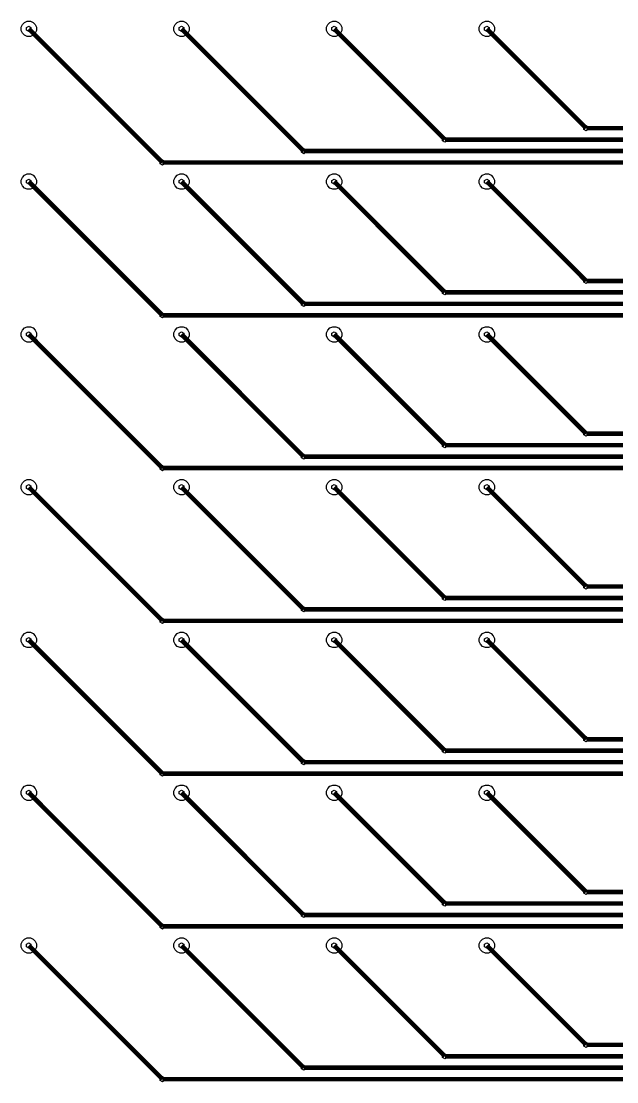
# Model space of a CAD drawing. Extents: x -21730 to 22170, y -18094 to 18606.
# Drawn here: x 265 to 655, y -3583 to -2889 of the extents above; entities that cross this region are included whole.
import ezdxf

# ---------------------------------------------------------------- set-up
doc = ezdxf.new("R2010")
doc.units = 0
doc.layers.add('L0D0_0', color=1, linetype='CONTINUOUS')

# ---------------------------------------------------------------- blocks, each defined once
blk = doc.blocks.new('LGA400C100P20X20_2000X2000X0_1')
at = {"layer": 'L0D0_0'}
for points in [[(0.49, 4.45), (0.472, 4.458), (0.458, 4.472), (0.45, 4.49), (0.45, 4.51), (0.458, 4.528), (0.472, 4.542), (0.49, 4.55), (0.51, 4.55), (0.528, 4.542), (0.542, 4.528), (0.55, 4.51), (0.55, 4.49), (0.542, 4.472), (0.528, 4.458), (0.51, 4.45)], [(1.49, 4.45), (1.472, 4.458), (1.458, 4.472), (1.45, 4.49), (1.45, 4.51), (1.458, 4.528), (1.472, 4.542), (1.49, 4.55), (1.51, 4.55), (1.528, 4.542), (1.542, 4.528), (1.55, 4.51), (1.55, 4.49), (1.542, 4.472), (1.528, 4.458), (1.51, 4.45)], [(2.49, 4.45), (2.472, 4.458), (2.458, 4.472), (2.45, 4.49), (2.45, 4.51), (2.458, 4.528), (2.472, 4.542), (2.49, 4.55), (2.51, 4.55), (2.528, 4.542), (2.542, 4.528), (2.55, 4.51), (2.55, 4.49), (2.542, 4.472), (2.528, 4.458), (2.51, 4.45)], [(3.49, 4.45), (3.472, 4.458), (3.458, 4.472), (3.45, 4.49), (3.45, 4.51), (3.458, 4.528), (3.472, 4.542), (3.49, 4.55), (3.51, 4.55), (3.528, 4.542), (3.542, 4.528), (3.55, 4.51), (3.55, 4.49), (3.542, 4.472), (3.528, 4.458), (3.51, 4.45)], [(0.49, 3.45), (0.472, 3.458), (0.458, 3.472), (0.45, 3.49), (0.45, 3.51), (0.458, 3.528), (0.472, 3.542), (0.49, 3.55), (0.51, 3.55), (0.528, 3.542), (0.542, 3.528), (0.55, 3.51), (0.55, 3.49), (0.542, 3.472), (0.528, 3.458), (0.51, 3.45)], [(1.49, 3.45), (1.472, 3.458), (1.458, 3.472), (1.45, 3.49), (1.45, 3.51), (1.458, 3.528), (1.472, 3.542), (1.49, 3.55), (1.51, 3.55), (1.528, 3.542), (1.542, 3.528), (1.55, 3.51), (1.55, 3.49), (1.542, 3.472), (1.528, 3.458), (1.51, 3.45)], [(2.49, 3.45), (2.472, 3.458), (2.458, 3.472), (2.45, 3.49), (2.45, 3.51), (2.458, 3.528), (2.472, 3.542), (2.49, 3.55), (2.51, 3.55), (2.528, 3.542), (2.542, 3.528), (2.55, 3.51), (2.55, 3.49), (2.542, 3.472), (2.528, 3.458), (2.51, 3.45)], [(3.49, 3.45), (3.472, 3.458), (3.458, 3.472), (3.45, 3.49), (3.45, 3.51), (3.458, 3.528), (3.472, 3.542), (3.49, 3.55), (3.51, 3.55), (3.528, 3.542), (3.542, 3.528), (3.55, 3.51), (3.55, 3.49), (3.542, 3.472), (3.528, 3.458), (3.51, 3.45)], [(0.49, 2.45), (0.472, 2.458), (0.458, 2.472), (0.45, 2.49), (0.45, 2.51), (0.458, 2.528), (0.472, 2.542), (0.49, 2.55), (0.51, 2.55), (0.528, 2.542), (0.542, 2.528), (0.55, 2.51), (0.55, 2.49), (0.542, 2.472), (0.528, 2.458), (0.51, 2.45)], [(1.49, 2.45), (1.472, 2.458), (1.458, 2.472), (1.45, 2.49), (1.45, 2.51), (1.458, 2.528), (1.472, 2.542), (1.49, 2.55), (1.51, 2.55), (1.528, 2.542), (1.542, 2.528), (1.55, 2.51), (1.55, 2.49), (1.542, 2.472), (1.528, 2.458), (1.51, 2.45)], [(2.49, 2.45), (2.472, 2.458), (2.458, 2.472), (2.45, 2.49), (2.45, 2.51), (2.458, 2.528), (2.472, 2.542), (2.49, 2.55), (2.51, 2.55), (2.528, 2.542), (2.542, 2.528), (2.55, 2.51), (2.55, 2.49), (2.542, 2.472), (2.528, 2.458), (2.51, 2.45)], [(3.49, 2.45), (3.472, 2.458), (3.458, 2.472), (3.45, 2.49), (3.45, 2.51), (3.458, 2.528), (3.472, 2.542), (3.49, 2.55), (3.51, 2.55), (3.528, 2.542), (3.542, 2.528), (3.55, 2.51), (3.55, 2.49), (3.542, 2.472), (3.528, 2.458), (3.51, 2.45)], [(0.49, 1.45), (0.472, 1.458), (0.458, 1.472), (0.45, 1.49), (0.45, 1.51), (0.458, 1.528), (0.472, 1.542), (0.49, 1.55), (0.51, 1.55), (0.528, 1.542), (0.542, 1.528), (0.55, 1.51), (0.55, 1.49), (0.542, 1.472), (0.528, 1.458), (0.51, 1.45)], [(1.49, 1.45), (1.472, 1.458), (1.458, 1.472), (1.45, 1.49), (1.45, 1.51), (1.458, 1.528), (1.472, 1.542), (1.49, 1.55), (1.51, 1.55), (1.528, 1.542), (1.542, 1.528), (1.55, 1.51), (1.55, 1.49), (1.542, 1.472), (1.528, 1.458), (1.51, 1.45)], [(2.49, 1.45), (2.472, 1.458), (2.458, 1.472), (2.45, 1.49), (2.45, 1.51), (2.458, 1.528), (2.472, 1.542), (2.49, 1.55), (2.51, 1.55), (2.528, 1.542), (2.542, 1.528), (2.55, 1.51), (2.55, 1.49), (2.542, 1.472), (2.528, 1.458), (2.51, 1.45)], [(3.49, 1.45), (3.472, 1.458), (3.458, 1.472), (3.45, 1.49), (3.45, 1.51), (3.458, 1.528), (3.472, 1.542), (3.49, 1.55), (3.51, 1.55), (3.528, 1.542), (3.542, 1.528), (3.55, 1.51), (3.55, 1.49), (3.542, 1.472), (3.528, 1.458), (3.51, 1.45)], [(0.49, 0.45), (0.472, 0.458), (0.458, 0.472), (0.45, 0.49), (0.45, 0.51), (0.458, 0.528), (0.472, 0.542), (0.49, 0.55), (0.51, 0.55), (0.528, 0.542), (0.542, 0.528), (0.55, 0.51), (0.55, 0.49), (0.542, 0.472), (0.528, 0.458), (0.51, 0.45)], [(1.49, 0.45), (1.472, 0.458), (1.458, 0.472), (1.45, 0.49), (1.45, 0.51), (1.458, 0.528), (1.472, 0.542), (1.49, 0.55), (1.51, 0.55), (1.528, 0.542), (1.542, 0.528), (1.55, 0.51), (1.55, 0.49), (1.542, 0.472), (1.528, 0.458), (1.51, 0.45)], [(2.49, 0.45), (2.472, 0.458), (2.458, 0.472), (2.45, 0.49), (2.45, 0.51), (2.458, 0.528), (2.472, 0.542), (2.49, 0.55), (2.51, 0.55), (2.528, 0.542), (2.542, 0.528), (2.55, 0.51), (2.55, 0.49), (2.542, 0.472), (2.528, 0.458), (2.51, 0.45)], [(3.49, 0.45), (3.472, 0.458), (3.458, 0.472), (3.45, 0.49), (3.45, 0.51), (3.458, 0.528), (3.472, 0.542), (3.49, 0.55), (3.51, 0.55), (3.528, 0.542), (3.542, 0.528), (3.55, 0.51), (3.55, 0.49), (3.542, 0.472), (3.528, 0.458), (3.51, 0.45)], [(0.49, -0.55), (0.472, -0.542), (0.458, -0.528), (0.45, -0.51), (0.45, -0.49), (0.458, -0.472), (0.472, -0.458), (0.49, -0.45), (0.51, -0.45), (0.528, -0.458), (0.542, -0.472), (0.55, -0.49), (0.55, -0.51), (0.542, -0.528), (0.528, -0.542), (0.51, -0.55)], [(1.49, -0.55), (1.472, -0.542), (1.458, -0.528), (1.45, -0.51), (1.45, -0.49), (1.458, -0.472), (1.472, -0.458), (1.49, -0.45), (1.51, -0.45), (1.528, -0.458), (1.542, -0.472), (1.55, -0.49), (1.55, -0.51), (1.542, -0.528), (1.528, -0.542), (1.51, -0.55)], [(2.49, -0.55), (2.472, -0.542), (2.458, -0.528), (2.45, -0.51), (2.45, -0.49), (2.458, -0.472), (2.472, -0.458), (2.49, -0.45), (2.51, -0.45), (2.528, -0.458), (2.542, -0.472), (2.55, -0.49), (2.55, -0.51), (2.542, -0.528), (2.528, -0.542), (2.51, -0.55)], [(3.49, -0.55), (3.472, -0.542), (3.458, -0.528), (3.45, -0.51), (3.45, -0.49), (3.458, -0.472), (3.472, -0.458), (3.49, -0.45), (3.51, -0.45), (3.528, -0.458), (3.542, -0.472), (3.55, -0.49), (3.55, -0.51), (3.542, -0.528), (3.528, -0.542), (3.51, -0.55)], [(0.49, -1.55), (0.472, -1.542), (0.458, -1.528), (0.45, -1.51), (0.45, -1.49), (0.458, -1.472), (0.472, -1.458), (0.49, -1.45), (0.51, -1.45), (0.528, -1.458), (0.542, -1.472), (0.55, -1.49), (0.55, -1.51), (0.542, -1.528), (0.528, -1.542), (0.51, -1.55)], [(1.49, -1.55), (1.472, -1.542), (1.458, -1.528), (1.45, -1.51), (1.45, -1.49), (1.458, -1.472), (1.472, -1.458), (1.49, -1.45), (1.51, -1.45), (1.528, -1.458), (1.542, -1.472), (1.55, -1.49), (1.55, -1.51), (1.542, -1.528), (1.528, -1.542), (1.51, -1.55)], [(2.49, -1.55), (2.472, -1.542), (2.458, -1.528), (2.45, -1.51), (2.45, -1.49), (2.458, -1.472), (2.472, -1.458), (2.49, -1.45), (2.51, -1.45), (2.528, -1.458), (2.542, -1.472), (2.55, -1.49), (2.55, -1.51), (2.542, -1.528), (2.528, -1.542), (2.51, -1.55)], [(3.49, -1.55), (3.472, -1.542), (3.458, -1.528), (3.45, -1.51), (3.45, -1.49), (3.458, -1.472), (3.472, -1.458), (3.49, -1.45), (3.51, -1.45), (3.528, -1.458), (3.542, -1.472), (3.55, -1.49), (3.55, -1.51), (3.542, -1.528), (3.528, -1.542), (3.51, -1.55)]]:
    blk.add_lwpolyline(points, close=True, dxfattribs=at)

msp = doc.modelspace()

# ---------------------------------------------------------------- linework, layer by layer
at = {"layer": 'L0D0_0'}
for points in [[(270, -2895.7), (268.5, -2894.8), (268.5, -2893.2), (270, -2892.3), (271.4, -2893.2), (271.4, -2894.8)], [(370, -2895.7), (368.5, -2894.8), (368.5, -2893.2), (370, -2892.3), (371.4, -2893.2), (371.4, -2894.8)], [(470, -2895.7), (468.5, -2894.8), (468.5, -2893.2), (470, -2892.3), (471.4, -2893.2), (471.4, -2894.8)], [(570, -2895.7), (568.5, -2894.8), (568.5, -2893.2), (570, -2892.3), (571.4, -2893.2), (571.4, -2894.8)], [(635, -2960.7), (633.5, -2959.8), (633.5, -2958.2), (635, -2957.3), (636.4, -2958.2), (636.4, -2959.8)], [(635, -2960.7), (633.5, -2959.8), (633.5, -2958.2), (635, -2957.3), (636.4, -2958.2), (636.4, -2959.8)], [(542.5, -2968.2), (541, -2967.3), (541, -2965.7), (542.5, -2964.8), (543.9, -2965.7), (543.9, -2967.3)], [(542.5, -2968.2), (541, -2967.3), (541, -2965.7), (542.5, -2964.8), (543.9, -2965.7), (543.9, -2967.3)], [(450, -2975.7), (448.5, -2974.8), (448.5, -2973.2), (450, -2972.3), (451.4, -2973.2), (451.4, -2974.8)], [(450, -2975.7), (448.5, -2974.8), (448.5, -2973.2), (450, -2972.3), (451.4, -2973.2), (451.4, -2974.8)], [(357.5, -2983.2), (356, -2982.3), (356, -2980.7), (357.5, -2979.8), (358.9, -2980.7), (358.9, -2982.3)], [(357.5, -2983.2), (356, -2982.3), (356, -2980.7), (357.5, -2979.8), (358.9, -2980.7), (358.9, -2982.3)], [(270, -2995.7), (268.5, -2994.8), (268.5, -2993.2), (270, -2992.3), (271.4, -2993.2), (271.4, -2994.8)], [(370, -2995.7), (368.5, -2994.8), (368.5, -2993.2), (370, -2992.3), (371.4, -2993.2), (371.4, -2994.8)], [(470, -2995.7), (468.5, -2994.8), (468.5, -2993.2), (470, -2992.3), (471.4, -2993.2), (471.4, -2994.8)], [(570, -2995.7), (568.5, -2994.8), (568.5, -2993.2), (570, -2992.3), (571.4, -2993.2), (571.4, -2994.8)], [(635, -3060.7), (633.5, -3059.8), (633.5, -3058.2), (635, -3057.3), (636.4, -3058.2), (636.4, -3059.8)], [(635, -3060.7), (633.5, -3059.8), (633.5, -3058.2), (635, -3057.3), (636.4, -3058.2), (636.4, -3059.8)], [(542.5, -3068.2), (541, -3067.3), (541, -3065.7), (542.5, -3064.8), (543.9, -3065.7), (543.9, -3067.3)], [(542.5, -3068.2), (541, -3067.3), (541, -3065.7), (542.5, -3064.8), (543.9, -3065.7), (543.9, -3067.3)], [(450, -3075.7), (448.5, -3074.8), (448.5, -3073.2), (450, -3072.3), (451.4, -3073.2), (451.4, -3074.8)], [(450, -3075.7), (448.5, -3074.8), (448.5, -3073.2), (450, -3072.3), (451.4, -3073.2), (451.4, -3074.8)], [(357.5, -3083.2), (356, -3082.3), (356, -3080.7), (357.5, -3079.8), (358.9, -3080.7), (358.9, -3082.3)], [(357.5, -3083.2), (356, -3082.3), (356, -3080.7), (357.5, -3079.8), (358.9, -3080.7), (358.9, -3082.3)], [(270, -3095.7), (268.5, -3094.8), (268.5, -3093.2), (270, -3092.3), (271.4, -3093.2), (271.4, -3094.8)], [(370, -3095.7), (368.5, -3094.8), (368.5, -3093.2), (370, -3092.3), (371.4, -3093.2), (371.4, -3094.8)], [(470, -3095.7), (468.5, -3094.8), (468.5, -3093.2), (470, -3092.3), (471.4, -3093.2), (471.4, -3094.8)], [(570, -3095.7), (568.5, -3094.8), (568.5, -3093.2), (570, -3092.3), (571.4, -3093.2), (571.4, -3094.8)], [(635, -3160.7), (633.5, -3159.8), (633.5, -3158.2), (635, -3157.3), (636.4, -3158.2), (636.4, -3159.8)], [(635, -3160.7), (633.5, -3159.8), (633.5, -3158.2), (635, -3157.3), (636.4, -3158.2), (636.4, -3159.8)], [(542.5, -3168.2), (541, -3167.3), (541, -3165.7), (542.5, -3164.8), (543.9, -3165.7), (543.9, -3167.3)], [(542.5, -3168.2), (541, -3167.3), (541, -3165.7), (542.5, -3164.8), (543.9, -3165.7), (543.9, -3167.3)], [(450, -3175.7), (448.5, -3174.8), (448.5, -3173.2), (450, -3172.3), (451.4, -3173.2), (451.4, -3174.8)], [(450, -3175.7), (448.5, -3174.8), (448.5, -3173.2), (450, -3172.3), (451.4, -3173.2), (451.4, -3174.8)], [(357.5, -3183.2), (356, -3182.3), (356, -3180.7), (357.5, -3179.8), (358.9, -3180.7), (358.9, -3182.3)], [(357.5, -3183.2), (356, -3182.3), (356, -3180.7), (357.5, -3179.8), (358.9, -3180.7), (358.9, -3182.3)], [(270, -3195.7), (268.5, -3194.8), (268.5, -3193.2), (270, -3192.3), (271.4, -3193.2), (271.4, -3194.8)], [(370, -3195.7), (368.5, -3194.8), (368.5, -3193.2), (370, -3192.3), (371.4, -3193.2), (371.4, -3194.8)], [(470, -3195.7), (468.5, -3194.8), (468.5, -3193.2), (470, -3192.3), (471.4, -3193.2), (471.4, -3194.8)], [(570, -3195.7), (568.5, -3194.8), (568.5, -3193.2), (570, -3192.3), (571.4, -3193.2), (571.4, -3194.8)], [(635, -3260.7), (633.5, -3259.8), (633.5, -3258.2), (635, -3257.3), (636.4, -3258.2), (636.4, -3259.8)], [(635, -3260.7), (633.5, -3259.8), (633.5, -3258.2), (635, -3257.3), (636.4, -3258.2), (636.4, -3259.8)], [(542.5, -3268.2), (541, -3267.3), (541, -3265.7), (542.5, -3264.8), (543.9, -3265.7), (543.9, -3267.3)], [(542.5, -3268.2), (541, -3267.3), (541, -3265.7), (542.5, -3264.8), (543.9, -3265.7), (543.9, -3267.3)], [(450, -3275.7), (448.5, -3274.8), (448.5, -3273.2), (450, -3272.3), (451.4, -3273.2), (451.4, -3274.8)], [(450, -3275.7), (448.5, -3274.8), (448.5, -3273.2), (450, -3272.3), (451.4, -3273.2), (451.4, -3274.8)], [(357.5, -3283.2), (356, -3282.3), (356, -3280.7), (357.5, -3279.8), (358.9, -3280.7), (358.9, -3282.3)], [(357.5, -3283.2), (356, -3282.3), (356, -3280.7), (357.5, -3279.8), (358.9, -3280.7), (358.9, -3282.3)], [(270, -3295.7), (268.5, -3294.8), (268.5, -3293.2), (270, -3292.3), (271.4, -3293.2), (271.4, -3294.8)], [(370, -3295.7), (368.5, -3294.8), (368.5, -3293.2), (370, -3292.3), (371.4, -3293.2), (371.4, -3294.8)], [(470, -3295.7), (468.5, -3294.8), (468.5, -3293.2), (470, -3292.3), (471.4, -3293.2), (471.4, -3294.8)], [(570, -3295.7), (568.5, -3294.8), (568.5, -3293.2), (570, -3292.3), (571.4, -3293.2), (571.4, -3294.8)], [(635, -3360.7), (633.5, -3359.8), (633.5, -3358.2), (635, -3357.3), (636.4, -3358.2), (636.4, -3359.8)], [(635, -3360.7), (633.5, -3359.8), (633.5, -3358.2), (635, -3357.3), (636.4, -3358.2), (636.4, -3359.8)], [(542.5, -3368.2), (541, -3367.3), (541, -3365.7), (542.5, -3364.8), (543.9, -3365.7), (543.9, -3367.3)], [(542.5, -3368.2), (541, -3367.3), (541, -3365.7), (542.5, -3364.8), (543.9, -3365.7), (543.9, -3367.3)], [(450, -3375.7), (448.5, -3374.8), (448.5, -3373.2), (450, -3372.3), (451.4, -3373.2), (451.4, -3374.8)], [(450, -3375.7), (448.5, -3374.8), (448.5, -3373.2), (450, -3372.3), (451.4, -3373.2), (451.4, -3374.8)], [(357.5, -3383.2), (356, -3382.3), (356, -3380.7), (357.5, -3379.8), (358.9, -3380.7), (358.9, -3382.3)], [(357.5, -3383.2), (356, -3382.3), (356, -3380.7), (357.5, -3379.8), (358.9, -3380.7), (358.9, -3382.3)], [(270, -3395.7), (268.5, -3394.8), (268.5, -3393.2), (270, -3392.3), (271.4, -3393.2), (271.4, -3394.8)], [(370, -3395.7), (368.5, -3394.8), (368.5, -3393.2), (370, -3392.3), (371.4, -3393.2), (371.4, -3394.8)], [(470, -3395.7), (468.5, -3394.8), (468.5, -3393.2), (470, -3392.3), (471.4, -3393.2), (471.4, -3394.8)], [(570, -3395.7), (568.5, -3394.8), (568.5, -3393.2), (570, -3392.3), (571.4, -3393.2), (571.4, -3394.8)], [(635, -3460.7), (633.5, -3459.8), (633.5, -3458.2), (635, -3457.3), (636.4, -3458.2), (636.4, -3459.8)], [(635, -3460.7), (633.5, -3459.8), (633.5, -3458.2), (635, -3457.3), (636.4, -3458.2), (636.4, -3459.8)], [(542.5, -3468.2), (541, -3467.3), (541, -3465.7), (542.5, -3464.8), (543.9, -3465.7), (543.9, -3467.3)], [(542.5, -3468.2), (541, -3467.3), (541, -3465.7), (542.5, -3464.8), (543.9, -3465.7), (543.9, -3467.3)], [(450, -3475.7), (448.5, -3474.8), (448.5, -3473.2), (450, -3472.3), (451.4, -3473.2), (451.4, -3474.8)], [(450, -3475.7), (448.5, -3474.8), (448.5, -3473.2), (450, -3472.3), (451.4, -3473.2), (451.4, -3474.8)], [(357.5, -3483.2), (356, -3482.3), (356, -3480.7), (357.5, -3479.8), (358.9, -3480.7), (358.9, -3482.3)], [(357.5, -3483.2), (356, -3482.3), (356, -3480.7), (357.5, -3479.8), (358.9, -3480.7), (358.9, -3482.3)], [(270, -3495.7), (268.5, -3494.8), (268.5, -3493.2), (270, -3492.3), (271.4, -3493.2), (271.4, -3494.8)], [(370, -3495.7), (368.5, -3494.8), (368.5, -3493.2), (370, -3492.3), (371.4, -3493.2), (371.4, -3494.8)], [(470, -3495.7), (468.5, -3494.8), (468.5, -3493.2), (470, -3492.3), (471.4, -3493.2), (471.4, -3494.8)], [(570, -3495.7), (568.5, -3494.8), (568.5, -3493.2), (570, -3492.3), (571.4, -3493.2), (571.4, -3494.8)], [(635, -3560.7), (633.5, -3559.8), (633.5, -3558.2), (635, -3557.3), (636.4, -3558.2), (636.4, -3559.8)], [(635, -3560.7), (633.5, -3559.8), (633.5, -3558.2), (635, -3557.3), (636.4, -3558.2), (636.4, -3559.8)], [(542.5, -3568.2), (541, -3567.3), (541, -3565.7), (542.5, -3564.8), (543.9, -3565.7), (543.9, -3567.3)], [(542.5, -3568.2), (541, -3567.3), (541, -3565.7), (542.5, -3564.8), (543.9, -3565.7), (543.9, -3567.3)], [(450, -3575.7), (448.5, -3574.8), (448.5, -3573.2), (450, -3572.3), (451.4, -3573.2), (451.4, -3574.8)], [(450, -3575.7), (448.5, -3574.8), (448.5, -3573.2), (450, -3572.3), (451.4, -3573.2), (451.4, -3574.8)], [(357.5, -3583.2), (356, -3582.3), (356, -3580.7), (357.5, -3579.8), (358.9, -3580.7), (358.9, -3582.3)], [(357.5, -3583.2), (356, -3582.3), (356, -3580.7), (357.5, -3579.8), (358.9, -3580.7), (358.9, -3582.3)]]:
    msp.add_lwpolyline(points, close=True, dxfattribs=at)
at = {"layer": 'L0D0_0', "const_width": 3}
for points in [[(270, -2894), (357.5, -2981.5)], [(370, -2894), (450, -2974)], [(470, -2894), (542.5, -2966.5)], [(570, -2894), (635, -2959)], [(635, -2959), (1257.5, -2959)], [(542.5, -2966.5), (1245, -2966.5)], [(450, -2974), (1257.5, -2974)], [(357.5, -2981.5), (1245, -2981.5)], [(270, -2994), (357.5, -3081.5)], [(370, -2994), (450, -3074)], [(470, -2994), (542.5, -3066.5)], [(570, -2994), (635, -3059)], [(635, -3059), (1257.5, -3059)], [(542.5, -3066.5), (1245, -3066.5)], [(450, -3074), (1257.5, -3074)], [(357.5, -3081.5), (1245, -3081.5)], [(270, -3094), (357.5, -3181.5)], [(370, -3094), (450, -3174)], [(470, -3094), (542.5, -3166.5)], [(570, -3094), (635, -3159)], [(635, -3159), (1257.5, -3159)], [(542.5, -3166.5), (1245, -3166.5)], [(450, -3174), (1257.5, -3174)], [(357.5, -3181.5), (1245, -3181.5)], [(270, -3194), (357.5, -3281.5)], [(370, -3194), (450, -3274)], [(470, -3194), (542.5, -3266.5)], [(570, -3194), (635, -3259)], [(635, -3259), (1257.5, -3259)], [(542.5, -3266.5), (1245, -3266.5)], [(450, -3274), (1257.5, -3274)], [(357.5, -3281.5), (1245, -3281.5)], [(270, -3294), (357.5, -3381.5)], [(370, -3294), (450, -3374)], [(470, -3294), (542.5, -3366.5)], [(570, -3294), (635, -3359)], [(635, -3359), (1257.5, -3359)], [(542.5, -3366.5), (1245, -3366.5)], [(450, -3374), (1257.5, -3374)], [(357.5, -3381.5), (1245, -3381.5)], [(270, -3394), (357.5, -3481.5)], [(370, -3394), (450, -3474)], [(470, -3394), (542.5, -3466.5)], [(570, -3394), (635, -3459)], [(635, -3459), (1257.5, -3459)], [(542.5, -3466.5), (1245, -3466.5)], [(450, -3474), (1257.5, -3474)], [(357.5, -3481.5), (1245, -3481.5)], [(270, -3494), (357.5, -3581.5)], [(370, -3494), (450, -3574)], [(470, -3494), (542.5, -3566.5)], [(570, -3494), (635, -3559)], [(635, -3559), (1257.5, -3559)], [(542.5, -3566.5), (1245, -3566.5)], [(450, -3574), (1257.5, -3574)], [(357.5, -3581.5), (1245, -3581.5)]]:
    msp.add_lwpolyline(points, dxfattribs=at)

# ---------------------------------------------------------------- block references
at = {"xscale": 100, "yscale": 100}
msp.add_blockref('LGA400C100P20X20_2000X2000X0_1', (220, -3344), dxfattribs=at)

doc.saveas('drawing.dxf')
